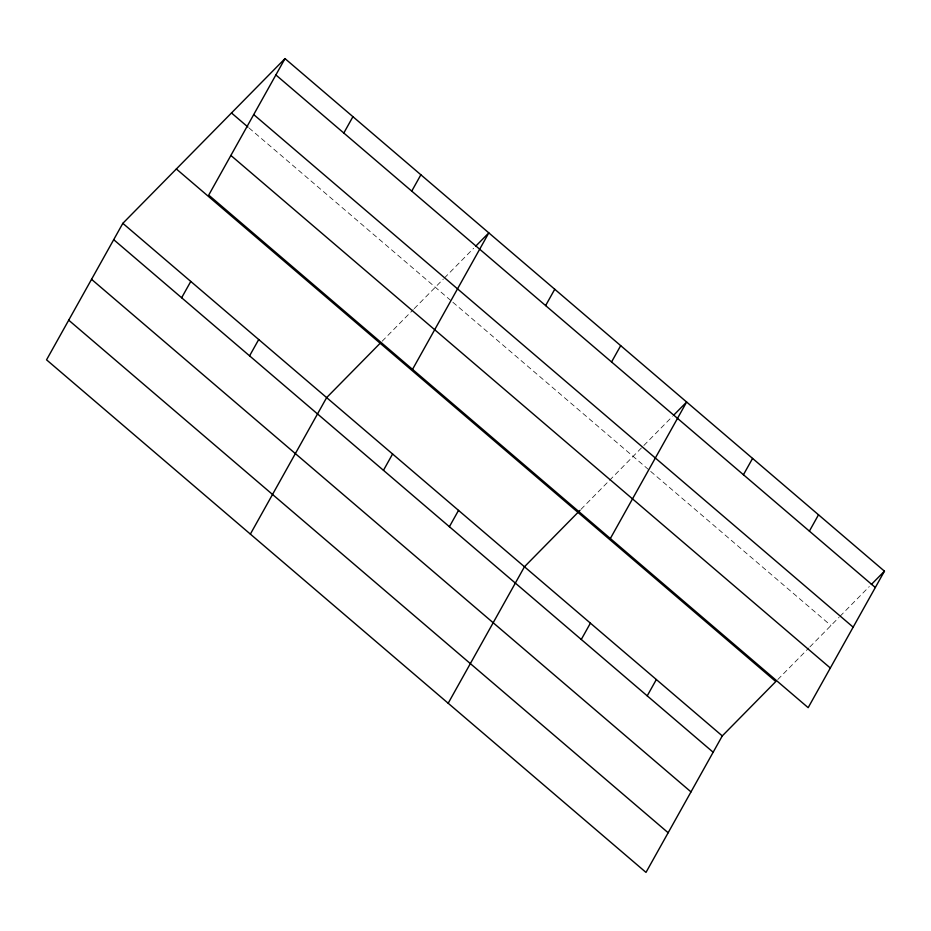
<?xml version="1.0" encoding="UTF-8"?>
<svg xmlns="http://www.w3.org/2000/svg" width="931" height="931" viewBox="0 0 931 931"><rect width="100%" height="100%" fill="white"/><g stroke="black" fill="none" stroke-linecap="round" stroke-linejoin="round"><path stroke-width="0.7" stroke-dasharray="4.66 3.49" d="M382.164 341.212L413.248 309.639M414.248 308.627L443.377 279.032M444.39 278.008L473.67 248.263M580.991 509.338L672.496 416.39M777.804 679.514L808.876 647.941M809.889 646.917L839.017 617.334M840.018 616.299L869.31 586.553M249.019 127.954L451.779 301.33M452.885 302.272L649.605 470.481M650.699 471.423L830.941 625.539"/><path stroke-width="1.4" d="M285.002 58.606L208.719 195.091L808.166 707.665L884.45 571.168L285.002 58.606L122.834 223.335L46.55 359.832L645.998 872.394L722.281 735.909L775.802 681.55L176.343 168.976M181.638 297.757L190.774 281.43M343.807 133.028L352.93 116.689M249.578 355.851L258.713 339.524M411.746 191.111L420.87 174.784M250.369 534.103L326.641 397.607L380.162 343.248M412.526 369.363L488.81 232.878L475.683 246.215M383.456 470.33L392.591 453.991M545.624 305.589L554.748 289.262M449.394 526.713L458.529 510.374M611.562 361.973L620.686 345.645M448.183 703.254L524.467 566.758L579.99 510.363M610.352 538.514L686.636 402.029L673.509 415.354M581.281 639.469L590.405 623.142M743.438 474.74L752.574 458.413M647.22 695.853L656.343 679.525M809.388 531.124L818.512 514.785M871.323 584.505L884.45 571.168M275.867 74.934L875.326 587.508M253.709 114.583L853.157 627.157M231.482 112.965L247.914 127.023M230.876 155.442L830.324 668.016M122.834 223.335L722.281 735.909M113.71 239.674L713.158 752.236M91.541 279.323L691 791.897M68.708 320.171L668.167 832.745"/></g></svg>
